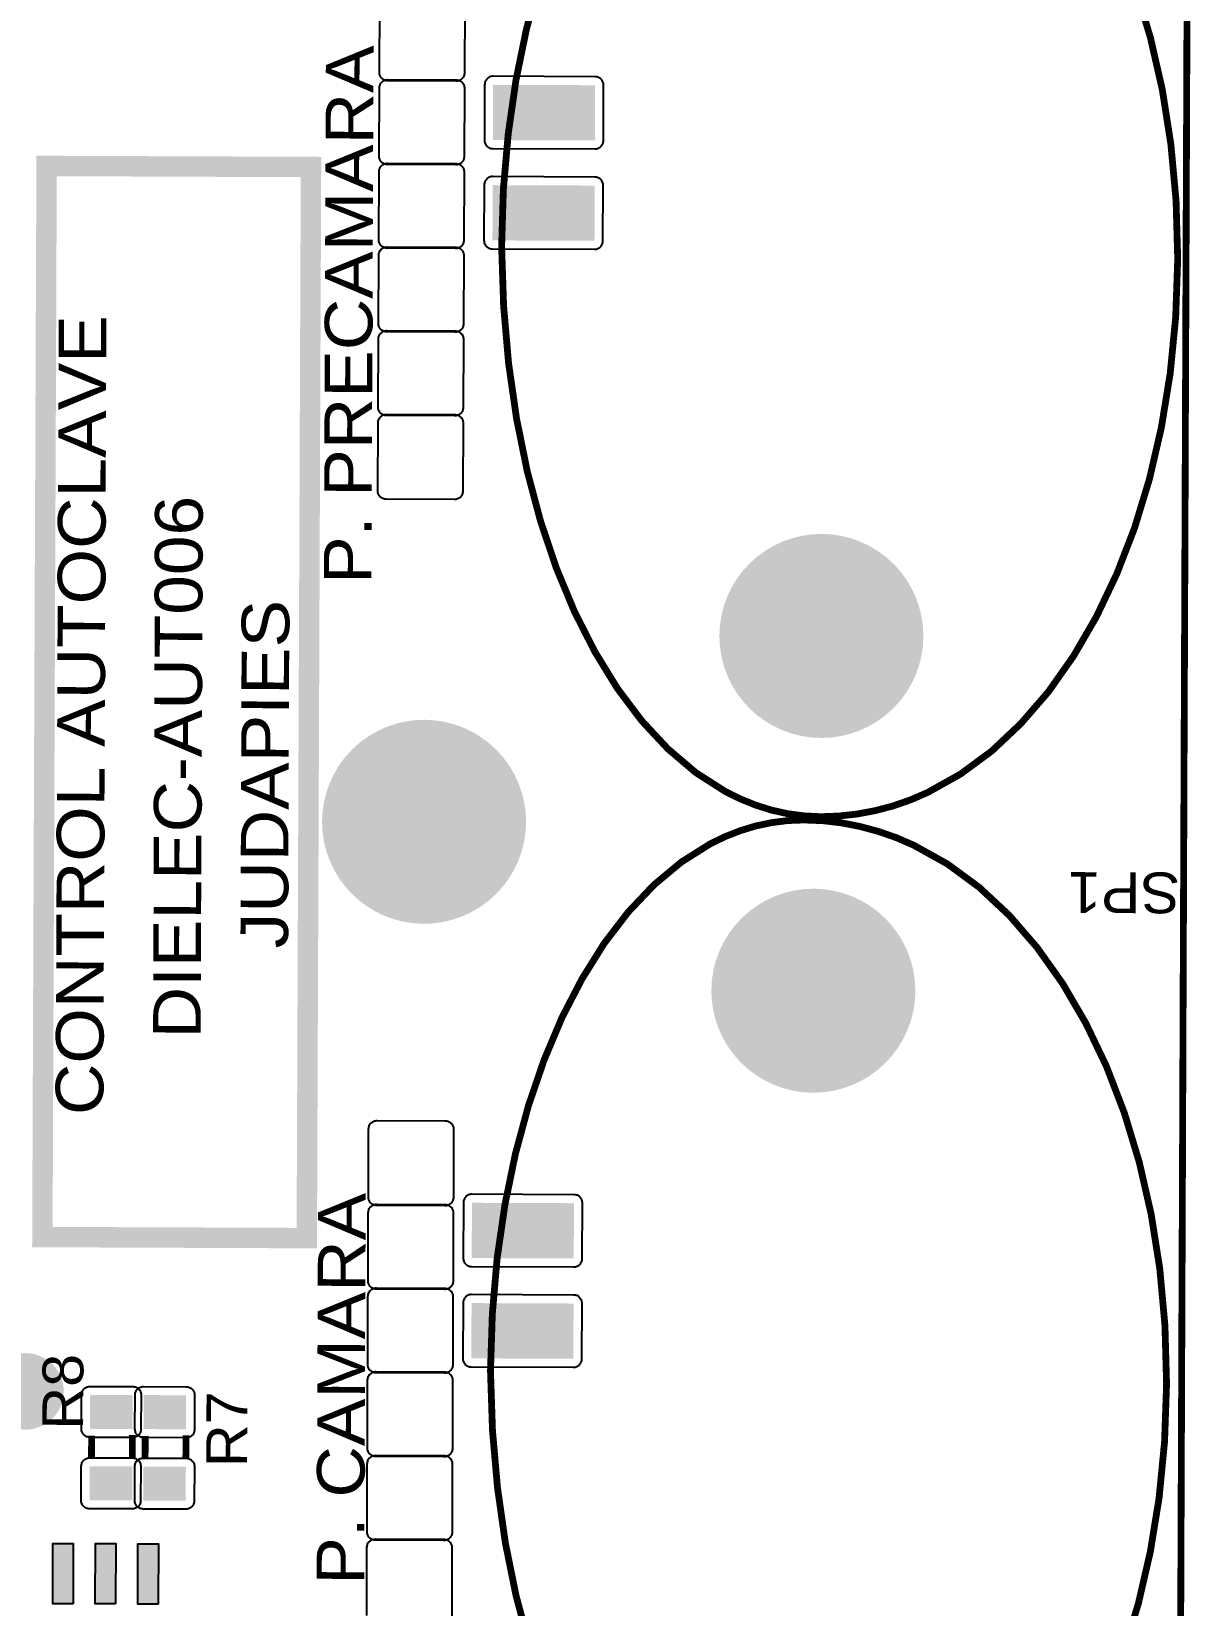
# Model space of a CAD drawing. Header units: millimetres. Extents: x 2766.7 to 2787.4, y 1526.7 to 1542.9.
# Drawn here: x 2773.18 to 2775.031, y 1534.517 to 1537.017 of the extents above; entities that cross this region are included whole.
import ezdxf

# ---------------------------------------------------------------- set-up
doc = ezdxf.new("R2010")
doc.units = ezdxf.units.MM
doc.styles.get("Standard").update_dxf_attribs({"font": 'arial.ttf'})

# ---------------------------------------------------------------- blocks, each defined once
blk = doc.blocks.new('RPAD')
blk.add_trace([(-0.5, -0.5), (-0.5, 0.5), (0.5, -0.5), (0.5, 0.5)])
blk = doc.blocks.new('EPAD')
at = {"const_width": 0.5}
blk.add_lwpolyline([(-0.25, 0, 1), (0.25, 0, 1)], format="xyb", close=True, dxfattribs=at)
blk = doc.blocks.new('tarjeta AUT')
for points, const_width in [([(0.4144, -3.6276), (7.0798, -3.6276), (7.0798, -0.4859), (0.4144, -0.4859), (0.4144, -3.6276)], 0.008), ([(0.4144, -3.6276), (7.0798, -3.6276), (7.0798, -0.4859), (0.4144, -0.4859), (0.4144, -3.6276)], 0.008), ([(0.4144, -3.6276), (7.0798, -3.6276), (7.0798, -0.4859), (0.4144, -0.4859), (0.4144, -3.6276)], 0.008), ([(3.8101, -2.5979), (5.0699, -2.5979), (5.0699, -2.2869), (3.8101, -2.2869), (3.8101, -2.5979)], 0.024), ([(3.8101, -2.5979), (5.0699, -2.5979), (5.0699, -2.2869), (3.8101, -2.2869), (3.8101, -2.5979)], 0.024), ([(3.8101, -2.5979), (5.0699, -2.5979), (5.0699, -2.2869), (3.8101, -2.2869), (3.8101, -2.5979)], 0.024), ([(3.5497, -2.3457), (3.5767, -2.3457)], 0.008), ([(3.5497, -2.3457), (3.5767, -2.3457)], 0.008), ([(3.5497, -2.3457), (3.5767, -2.3457)], 0.008), ([(3.5497, -2.3937), (3.5777, -2.3937)], 0.008), ([(3.5497, -2.3937), (3.5777, -2.3937)], 0.008), ([(3.5497, -2.3937), (3.5777, -2.3937)], 0.008), ([(3.5497, -2.4087), (3.5767, -2.4087)], 0.008), ([(3.5497, -2.4087), (3.5767, -2.4087)], 0.008), ([(3.5497, -2.4087), (3.5767, -2.4087)], 0.008), ([(3.5497, -2.4567), (3.5777, -2.4567)], 0.008), ([(3.5497, -2.4567), (3.5777, -2.4567)], 0.008), ([(3.5497, -2.4567), (3.5777, -2.4567)], 0.008), ([(3.6546, -2.8146), (3.5848, -2.8172), (3.5172, -2.8234), (3.4524, -2.8329), (3.3905, -2.8457), (3.3318, -2.8616)], 0.008), ([(3.3264, -3.5604), (3.384, -3.5777), (3.4448, -3.5915), (3.5083, -3.6016), (3.5745, -3.6078), (3.6428, -3.6099), (3.7115, -3.6077), (3.778, -3.6014), (3.842, -3.591), (3.9031, -3.5768), (3.961, -3.559), (4.0156, -3.5378), (4.0663, -3.5133), (4.113, -3.4858), (4.1553, -3.4555), (4.193, -3.4226), (4.2257, -3.3873), (4.2532, -3.3496), (4.275, -3.31), (4.2838, -3.2895), (4.291, -3.2685), (4.2967, -3.2471), (4.3009, -3.2254), (4.3034, -3.2032), (4.3042, -3.1808), (4.3034, -3.1616), (4.3009, -3.1427), (4.2969, -3.1241), (4.2913, -3.1059), (4.2842, -3.088), (4.2756, -3.0705), (4.2541, -3.0367), (4.2271, -3.0046), (4.195, -2.9744), (4.158, -2.9463), (4.1164, -2.9205), (4.0706, -2.897), (4.0207, -2.8762), (3.9672, -2.8581), (3.9102, -2.8429), (3.8502, -2.8308), (3.7874, -2.8219), (3.7221, -2.8165), (3.6546, -2.8146)], 0.008), ([(3.6546, -2.8146), (3.5848, -2.8172), (3.5172, -2.8234), (3.4524, -2.8329), (3.3905, -2.8457), (3.3318, -2.8616)], 0.008), ([(3.3264, -3.5604), (3.384, -3.5777), (3.4448, -3.5915), (3.5083, -3.6016), (3.5745, -3.6078), (3.6428, -3.6099), (3.7115, -3.6077), (3.778, -3.6014), (3.842, -3.591), (3.9031, -3.5768), (3.961, -3.559), (4.0156, -3.5378), (4.0663, -3.5133), (4.113, -3.4858), (4.1553, -3.4555), (4.193, -3.4226), (4.2257, -3.3873), (4.2532, -3.3496), (4.275, -3.31), (4.2838, -3.2895), (4.291, -3.2685), (4.2967, -3.2471), (4.3009, -3.2254), (4.3034, -3.2032), (4.3042, -3.1808), (4.3034, -3.1616), (4.3009, -3.1427), (4.2969, -3.1241), (4.2913, -3.1059), (4.2842, -3.088), (4.2756, -3.0705), (4.2541, -3.0367), (4.2271, -3.0046), (4.195, -2.9744), (4.158, -2.9463), (4.1164, -2.9205), (4.0706, -2.897), (4.0207, -2.8762), (3.9672, -2.8581), (3.9102, -2.8429), (3.8502, -2.8308), (3.7874, -2.8219), (3.7221, -2.8165), (3.6546, -2.8146)], 0.008), ([(3.6546, -2.8146), (3.5848, -2.8172), (3.5172, -2.8234), (3.4524, -2.8329), (3.3905, -2.8457), (3.3318, -2.8616)], 0.008), ([(3.3264, -3.5604), (3.384, -3.5777), (3.4448, -3.5915), (3.5083, -3.6016), (3.5745, -3.6078), (3.6428, -3.6099), (3.7115, -3.6077), (3.778, -3.6014), (3.842, -3.591), (3.9031, -3.5768), (3.961, -3.559), (4.0156, -3.5378), (4.0663, -3.5133), (4.113, -3.4858), (4.1553, -3.4555), (4.193, -3.4226), (4.2257, -3.3873), (4.2532, -3.3496), (4.275, -3.31), (4.2838, -3.2895), (4.291, -3.2685), (4.2967, -3.2471), (4.3009, -3.2254), (4.3034, -3.2032), (4.3042, -3.1808), (4.3034, -3.1616), (4.3009, -3.1427), (4.2969, -3.1241), (4.2913, -3.1059), (4.2842, -3.088), (4.2756, -3.0705), (4.2541, -3.0367), (4.2271, -3.0046), (4.195, -2.9744), (4.158, -2.9463), (4.1164, -2.9205), (4.0706, -2.897), (4.0207, -2.8762), (3.9672, -2.8581), (3.9102, -2.8429), (3.8502, -2.8308), (3.7874, -2.8219), (3.7221, -2.8165), (3.6546, -2.8146)], 0.008), ([(4.9774, -2.8225), (4.9076, -2.8251), (4.8401, -2.8312), (4.7752, -2.8408), (4.7133, -2.8536), (4.6546, -2.8695), (4.5995, -2.8883), (4.5481, -2.9099), (4.501, -2.9341), (4.4582, -2.9606), (4.4202, -2.9894), (4.3872, -3.0204), (4.3595, -3.0532), (4.3375, -3.0878), (4.3287, -3.1057), (4.3214, -3.124), (4.3156, -3.1426), (4.3115, -3.1616), (4.309, -3.1809), (4.3081, -3.2004), (4.309, -3.2223), (4.3115, -3.2438), (4.3156, -3.265), (4.3212, -3.2858), (4.3284, -3.3062), (4.3371, -3.3261), (4.3589, -3.3647), (4.3861, -3.4013), (4.4187, -3.4356), (4.4561, -3.4677), (4.4982, -3.4971), (4.5446, -3.5238), (4.5951, -3.5476), (4.6492, -3.5683), (4.7069, -3.5856), (4.7676, -3.5994), (4.8312, -3.6095), (4.8973, -3.6157), (4.9656, -3.6178), (5.0344, -3.6156), (5.1009, -3.6092), (5.1648, -3.5989), (5.2259, -3.5847), (5.2839, -3.5669)], 0.008), ([(5.29, -2.8659), (5.2331, -2.8507), (5.1731, -2.8386), (5.1103, -2.8298), (5.0449, -2.8243), (4.9774, -2.8225)], 0.008), ([(4.9774, -2.8225), (4.9076, -2.8251), (4.8401, -2.8312), (4.7752, -2.8408), (4.7133, -2.8536), (4.6546, -2.8695), (4.5995, -2.8883), (4.5481, -2.9099), (4.501, -2.9341), (4.4582, -2.9606), (4.4202, -2.9894), (4.3872, -3.0204), (4.3595, -3.0532), (4.3375, -3.0878), (4.3287, -3.1057), (4.3214, -3.124), (4.3156, -3.1426), (4.3115, -3.1616), (4.309, -3.1809), (4.3081, -3.2004), (4.309, -3.2223), (4.3115, -3.2438), (4.3156, -3.265), (4.3212, -3.2858), (4.3284, -3.3062), (4.3371, -3.3261), (4.3589, -3.3647), (4.3861, -3.4013), (4.4187, -3.4356), (4.4561, -3.4677), (4.4982, -3.4971), (4.5446, -3.5238), (4.5951, -3.5476), (4.6492, -3.5683), (4.7069, -3.5856), (4.7676, -3.5994), (4.8312, -3.6095), (4.8973, -3.6157), (4.9656, -3.6178), (5.0344, -3.6156), (5.1009, -3.6092), (5.1648, -3.5989), (5.2259, -3.5847), (5.2839, -3.5669)], 0.008), ([(5.29, -2.8659), (5.2331, -2.8507), (5.1731, -2.8386), (5.1103, -2.8298), (5.0449, -2.8243), (4.9774, -2.8225)], 0.008), ([(4.9774, -2.8225), (4.9076, -2.8251), (4.8401, -2.8312), (4.7752, -2.8408), (4.7133, -2.8536), (4.6546, -2.8695), (4.5995, -2.8883), (4.5481, -2.9099), (4.501, -2.9341), (4.4582, -2.9606), (4.4202, -2.9894), (4.3872, -3.0204), (4.3595, -3.0532), (4.3375, -3.0878), (4.3287, -3.1057), (4.3214, -3.124), (4.3156, -3.1426), (4.3115, -3.1616), (4.309, -3.1809), (4.3081, -3.2004), (4.309, -3.2223), (4.3115, -3.2438), (4.3156, -3.265), (4.3212, -3.2858), (4.3284, -3.3062), (4.3371, -3.3261), (4.3589, -3.3647), (4.3861, -3.4013), (4.4187, -3.4356), (4.4561, -3.4677), (4.4982, -3.4971), (4.5446, -3.5238), (4.5951, -3.5476), (4.6492, -3.5683), (4.7069, -3.5856), (4.7676, -3.5994), (4.8312, -3.6095), (4.8973, -3.6157), (4.9656, -3.6178), (5.0344, -3.6156), (5.1009, -3.6092), (5.1648, -3.5989), (5.2259, -3.5847), (5.2839, -3.5669)], 0.008), ([(5.29, -2.8659), (5.2331, -2.8507), (5.1731, -2.8386), (5.1103, -2.8298), (5.0449, -2.8243), (4.9774, -2.8225)], 0.008)]:
    blk.add_lwpolyline(points, dxfattribs=dict(const_width=const_width))
for points in [[(3.3789, -2.3247), (3.3789, -2.3007), (3.4499, -2.3007), (3.4499, -2.3247), (3.3789, -2.3247)], [(3.3789, -2.3747), (3.3789, -2.3507), (3.4499, -2.3507), (3.4499, -2.3747), (3.3789, -2.3747)], [(3.5007, -2.3337), (3.5407, -2.3337), (3.5418, -2.3338), (3.5428, -2.3339), (3.5437, -2.3342), (3.5447, -2.3345), (3.5455, -2.3349), (3.5464, -2.3354), (3.5471, -2.336), (3.5478, -2.3366), (3.5485, -2.3373), (3.5491, -2.3381), (3.5495, -2.3389), (3.55, -2.3398), (3.5503, -2.3407), (3.5505, -2.3417), (3.5507, -2.3427), (3.5507, -2.3437), (3.5507, -2.3937), (3.5507, -2.3948), (3.5505, -2.3958), (3.5503, -2.3967), (3.55, -2.3977), (3.5495, -2.3985), (3.5491, -2.3994), (3.5485, -2.4001), (3.5478, -2.4008), (3.5471, -2.4015), (3.5464, -2.4021), (3.5455, -2.4026), (3.5447, -2.403), (3.5437, -2.4033), (3.5428, -2.4035), (3.5418, -2.4037), (3.5407, -2.4037), (3.5007, -2.4037), (3.4997, -2.4037), (3.4987, -2.4035), (3.4977, -2.4033), (3.4968, -2.403), (3.4959, -2.4026), (3.4951, -2.4021), (3.4943, -2.4015), (3.4936, -2.4008), (3.493, -2.4001), (3.4924, -2.3994), (3.4919, -2.3985), (3.4915, -2.3977), (3.4912, -2.3967), (3.4909, -2.3958), (3.4908, -2.3948), (3.4907, -2.3937), (3.4907, -2.3437), (3.4908, -2.3427), (3.4909, -2.3417), (3.4912, -2.3407), (3.4915, -2.3398), (3.4919, -2.3389), (3.4924, -2.3381), (3.493, -2.3373), (3.4936, -2.3366), (3.4943, -2.336), (3.4951, -2.3354), (3.4959, -2.3349), (3.4968, -2.3345), (3.4977, -2.3342), (3.4987, -2.3339), (3.4997, -2.3338), (3.5007, -2.3337)], [(3.5847, -2.3337), (3.6247, -2.3337), (3.6258, -2.3338), (3.6268, -2.3339), (3.6277, -2.3342), (3.6287, -2.3345), (3.6295, -2.3349), (3.6304, -2.3354), (3.6311, -2.336), (3.6318, -2.3366), (3.6325, -2.3373), (3.6331, -2.3381), (3.6335, -2.3389), (3.634, -2.3398), (3.6343, -2.3407), (3.6345, -2.3417), (3.6347, -2.3427), (3.6347, -2.3437), (3.6347, -2.3937), (3.6347, -2.3948), (3.6345, -2.3958), (3.6343, -2.3967), (3.634, -2.3977), (3.6335, -2.3985), (3.6331, -2.3994), (3.6325, -2.4001), (3.6318, -2.4008), (3.6311, -2.4015), (3.6304, -2.4021), (3.6295, -2.4026), (3.6287, -2.403), (3.6277, -2.4033), (3.6268, -2.4035), (3.6258, -2.4037), (3.6247, -2.4037), (3.5847, -2.4037), (3.5837, -2.4037), (3.5827, -2.4035), (3.5817, -2.4033), (3.5808, -2.403), (3.5799, -2.4026), (3.5791, -2.4021), (3.5783, -2.4015), (3.5776, -2.4008), (3.577, -2.4001), (3.5764, -2.3994), (3.5759, -2.3985), (3.5755, -2.3977), (3.5752, -2.3967), (3.5749, -2.3958), (3.5748, -2.3948), (3.5747, -2.3937), (3.5747, -2.3437), (3.5748, -2.3427), (3.5749, -2.3417), (3.5752, -2.3407), (3.5755, -2.3398), (3.5759, -2.3389), (3.5764, -2.3381), (3.577, -2.3373), (3.5776, -2.3366), (3.5783, -2.336), (3.5791, -2.3354), (3.5799, -2.3349), (3.5808, -2.3345), (3.5817, -2.3342), (3.5827, -2.3339), (3.5837, -2.3338), (3.5847, -2.3337)], [(3.3789, -2.4247), (3.3789, -2.4007), (3.4499, -2.4007), (3.4499, -2.4247), (3.3789, -2.4247)], [(3.5007, -2.3967), (3.5407, -2.3967), (3.5418, -2.3968), (3.5428, -2.3969), (3.5437, -2.3972), (3.5447, -2.3975), (3.5455, -2.3979), (3.5464, -2.3984), (3.5471, -2.399), (3.5478, -2.3996), (3.5485, -2.4003), (3.5491, -2.4011), (3.5495, -2.4019), (3.55, -2.4028), (3.5503, -2.4037), (3.5505, -2.4047), (3.5507, -2.4057), (3.5507, -2.4067), (3.5507, -2.4567), (3.5507, -2.4578), (3.5505, -2.4588), (3.5503, -2.4597), (3.55, -2.4607), (3.5495, -2.4615), (3.5491, -2.4624), (3.5485, -2.4631), (3.5478, -2.4638), (3.5471, -2.4645), (3.5464, -2.465), (3.5455, -2.4655), (3.5447, -2.466), (3.5437, -2.4663), (3.5428, -2.4665), (3.5418, -2.4667), (3.5407, -2.4667), (3.5007, -2.4667), (3.4997, -2.4667), (3.4987, -2.4665), (3.4977, -2.4663), (3.4968, -2.466), (3.4959, -2.4655), (3.4951, -2.465), (3.4943, -2.4645), (3.4936, -2.4638), (3.493, -2.4631), (3.4924, -2.4624), (3.4919, -2.4615), (3.4915, -2.4607), (3.4912, -2.4597), (3.4909, -2.4588), (3.4908, -2.4578), (3.4907, -2.4567), (3.4907, -2.4067), (3.4908, -2.4057), (3.4909, -2.4047), (3.4912, -2.4037), (3.4915, -2.4028), (3.4919, -2.4019), (3.4924, -2.4011), (3.493, -2.4003), (3.4936, -2.3996), (3.4943, -2.399), (3.4951, -2.3984), (3.4959, -2.3979), (3.4968, -2.3975), (3.4977, -2.3972), (3.4987, -2.3969), (3.4997, -2.3968), (3.5007, -2.3967)], [(3.5847, -2.3967), (3.6247, -2.3967), (3.6258, -2.3968), (3.6268, -2.3969), (3.6277, -2.3972), (3.6287, -2.3975), (3.6295, -2.3979), (3.6304, -2.3984), (3.6311, -2.399), (3.6318, -2.3996), (3.6325, -2.4003), (3.6331, -2.4011), (3.6335, -2.4019), (3.634, -2.4028), (3.6343, -2.4037), (3.6345, -2.4047), (3.6347, -2.4057), (3.6347, -2.4067), (3.6347, -2.4567), (3.6347, -2.4578), (3.6345, -2.4588), (3.6343, -2.4597), (3.634, -2.4607), (3.6335, -2.4615), (3.6331, -2.4624), (3.6325, -2.4631), (3.6318, -2.4638), (3.6311, -2.4645), (3.6304, -2.465), (3.6295, -2.4655), (3.6287, -2.466), (3.6277, -2.4663), (3.6268, -2.4665), (3.6258, -2.4667), (3.6247, -2.4667), (3.5847, -2.4667), (3.5837, -2.4667), (3.5827, -2.4665), (3.5817, -2.4663), (3.5808, -2.466), (3.5799, -2.4655), (3.5791, -2.465), (3.5783, -2.4645), (3.5776, -2.4638), (3.577, -2.4631), (3.5764, -2.4624), (3.5759, -2.4615), (3.5755, -2.4607), (3.5752, -2.4597), (3.5749, -2.4588), (3.5748, -2.4578), (3.5747, -2.4567), (3.5747, -2.4067), (3.5748, -2.4057), (3.5749, -2.4047), (3.5752, -2.4037), (3.5755, -2.4028), (3.5759, -2.4019), (3.5764, -2.4011), (3.577, -2.4003), (3.5776, -2.3996), (3.5783, -2.399), (3.5791, -2.3984), (3.5799, -2.3979), (3.5808, -2.3975), (3.5817, -2.3972), (3.5827, -2.3969), (3.5837, -2.3968), (3.5847, -2.3967)], [(3.545, -2.7701), (3.465, -2.7701), (3.4639, -2.7701), (3.4629, -2.7699), (3.462, -2.7697), (3.4611, -2.7694), (3.4602, -2.7689), (3.4594, -2.7684), (3.4586, -2.7679), (3.4579, -2.7672), (3.4572, -2.7665), (3.4567, -2.7658), (3.4562, -2.7649), (3.4558, -2.7641), (3.4554, -2.7631), (3.4552, -2.7622), (3.455, -2.7612), (3.455, -2.7601), (3.455, -2.6801), (3.455, -2.6791), (3.4552, -2.6781), (3.4554, -2.6771), (3.4558, -2.6762), (3.4562, -2.6753), (3.4567, -2.6745), (3.4572, -2.6737), (3.4579, -2.673), (3.4586, -2.6724), (3.4594, -2.6718), (3.4602, -2.6713), (3.4611, -2.6709), (3.462, -2.6706), (3.4629, -2.6703), (3.4639, -2.6702), (3.465, -2.6701), (3.545, -2.6701), (3.546, -2.6702), (3.547, -2.6703), (3.548, -2.6706), (3.5489, -2.6709), (3.5498, -2.6713), (3.5506, -2.6718), (3.5514, -2.6724), (3.5521, -2.673), (3.5527, -2.6737), (3.5533, -2.6745), (3.5538, -2.6753), (3.5542, -2.6762), (3.5545, -2.6771), (3.5548, -2.6781), (3.5549, -2.6791), (3.555, -2.6801), (3.555, -2.7601), (3.5549, -2.7612), (3.5548, -2.7622), (3.5545, -2.7631), (3.5542, -2.7641), (3.5538, -2.7649), (3.5533, -2.7658), (3.5527, -2.7665), (3.5521, -2.7672), (3.5514, -2.7679), (3.5506, -2.7684), (3.5498, -2.7689), (3.5489, -2.7694), (3.548, -2.7697), (3.547, -2.7699), (3.546, -2.7701), (3.545, -2.7701)], [(3.6434, -2.7701), (3.5634, -2.7701), (3.5624, -2.7701), (3.5614, -2.7699), (3.5604, -2.7697), (3.5595, -2.7694), (3.5586, -2.7689), (3.5578, -2.7684), (3.557, -2.7679), (3.5563, -2.7672), (3.5557, -2.7665), (3.5551, -2.7658), (3.5546, -2.7649), (3.5542, -2.7641), (3.5539, -2.7631), (3.5536, -2.7622), (3.5535, -2.7612), (3.5534, -2.7601), (3.5534, -2.6801), (3.5535, -2.6791), (3.5536, -2.6781), (3.5539, -2.6771), (3.5542, -2.6762), (3.5546, -2.6753), (3.5551, -2.6745), (3.5557, -2.6737), (3.5563, -2.673), (3.557, -2.6724), (3.5578, -2.6718), (3.5586, -2.6713), (3.5595, -2.6709), (3.5604, -2.6706), (3.5614, -2.6703), (3.5624, -2.6702), (3.5634, -2.6701), (3.6434, -2.6701), (3.6445, -2.6702), (3.6455, -2.6703), (3.6464, -2.6706), (3.6473, -2.6709), (3.6482, -2.6713), (3.649, -2.6718), (3.6498, -2.6724), (3.6505, -2.673), (3.6512, -2.6737), (3.6517, -2.6745), (3.6522, -2.6753), (3.6526, -2.6762), (3.653, -2.6771), (3.6532, -2.6781), (3.6534, -2.6791), (3.6534, -2.6801), (3.6534, -2.7601), (3.6534, -2.7612), (3.6532, -2.7622), (3.653, -2.7631), (3.6526, -2.7641), (3.6522, -2.7649), (3.6517, -2.7658), (3.6512, -2.7665), (3.6505, -2.7672), (3.6498, -2.7679), (3.649, -2.7684), (3.6482, -2.7689), (3.6473, -2.7694), (3.6464, -2.7697), (3.6455, -2.7699), (3.6445, -2.7701), (3.6434, -2.7701)], [(3.7418, -2.7701), (3.6618, -2.7701), (3.6608, -2.7701), (3.6598, -2.7699), (3.6588, -2.7697), (3.6579, -2.7694), (3.657, -2.7689), (3.6562, -2.7684), (3.6554, -2.7679), (3.6547, -2.7672), (3.6541, -2.7665), (3.6535, -2.7658), (3.653, -2.7649), (3.6526, -2.7641), (3.6523, -2.7631), (3.652, -2.7622), (3.6519, -2.7612), (3.6518, -2.7601), (3.6518, -2.6801), (3.6519, -2.6791), (3.652, -2.6781), (3.6523, -2.6771), (3.6526, -2.6762), (3.653, -2.6753), (3.6535, -2.6745), (3.6541, -2.6737), (3.6547, -2.673), (3.6554, -2.6724), (3.6562, -2.6718), (3.657, -2.6713), (3.6579, -2.6709), (3.6588, -2.6706), (3.6598, -2.6703), (3.6608, -2.6702), (3.6618, -2.6701), (3.7418, -2.6701), (3.7429, -2.6702), (3.7439, -2.6703), (3.7448, -2.6706), (3.7458, -2.6709), (3.7466, -2.6713), (3.7475, -2.6718), (3.7482, -2.6724), (3.7489, -2.673), (3.7496, -2.6737), (3.7502, -2.6745), (3.7507, -2.6753), (3.7511, -2.6762), (3.7514, -2.6771), (3.7516, -2.6781), (3.7518, -2.6791), (3.7518, -2.6801), (3.7518, -2.7601), (3.7518, -2.7612), (3.7516, -2.7622), (3.7514, -2.7631), (3.7511, -2.7641), (3.7507, -2.7649), (3.7502, -2.7658), (3.7496, -2.7665), (3.7489, -2.7672), (3.7482, -2.7679), (3.7475, -2.7684), (3.7466, -2.7689), (3.7458, -2.7694), (3.7448, -2.7697), (3.7439, -2.7699), (3.7429, -2.7701), (3.7418, -2.7701)], [(3.8403, -2.7701), (3.7603, -2.7701), (3.7592, -2.7701), (3.7582, -2.7699), (3.7573, -2.7697), (3.7563, -2.7694), (3.7555, -2.7689), (3.7546, -2.7684), (3.7539, -2.7679), (3.7532, -2.7672), (3.7525, -2.7665), (3.7519, -2.7658), (3.7514, -2.7649), (3.751, -2.7641), (3.7507, -2.7631), (3.7505, -2.7622), (3.7503, -2.7612), (3.7503, -2.7601), (3.7503, -2.6801), (3.7503, -2.6791), (3.7505, -2.6781), (3.7507, -2.6771), (3.751, -2.6762), (3.7514, -2.6753), (3.7519, -2.6745), (3.7525, -2.6737), (3.7532, -2.673), (3.7539, -2.6724), (3.7546, -2.6718), (3.7555, -2.6713), (3.7563, -2.6709), (3.7573, -2.6706), (3.7582, -2.6703), (3.7592, -2.6702), (3.7603, -2.6701), (3.8403, -2.6701), (3.8413, -2.6702), (3.8423, -2.6703), (3.8433, -2.6706), (3.8442, -2.6709), (3.8451, -2.6713), (3.8459, -2.6718), (3.8467, -2.6724), (3.8474, -2.673), (3.848, -2.6737), (3.8486, -2.6745), (3.8491, -2.6753), (3.8495, -2.6762), (3.8498, -2.6771), (3.8501, -2.6781), (3.8502, -2.6791), (3.8503, -2.6801), (3.8503, -2.7601), (3.8502, -2.7612), (3.8501, -2.7622), (3.8498, -2.7631), (3.8495, -2.7641), (3.8491, -2.7649), (3.8486, -2.7658), (3.848, -2.7665), (3.8474, -2.7672), (3.8467, -2.7679), (3.8459, -2.7684), (3.8451, -2.7689), (3.8442, -2.7694), (3.8433, -2.7697), (3.8423, -2.7699), (3.8413, -2.7701), (3.8403, -2.7701)], [(3.9387, -2.7701), (3.8587, -2.7701), (3.8576, -2.7701), (3.8566, -2.7699), (3.8557, -2.7697), (3.8548, -2.7694), (3.8539, -2.7689), (3.8531, -2.7684), (3.8523, -2.7679), (3.8516, -2.7672), (3.8509, -2.7665), (3.8504, -2.7658), (3.8499, -2.7649), (3.8495, -2.7641), (3.8491, -2.7631), (3.8489, -2.7622), (3.8487, -2.7612), (3.8487, -2.7601), (3.8487, -2.6801), (3.8487, -2.6791), (3.8489, -2.6781), (3.8491, -2.6771), (3.8495, -2.6762), (3.8499, -2.6753), (3.8504, -2.6745), (3.8509, -2.6737), (3.8516, -2.673), (3.8523, -2.6724), (3.8531, -2.6718), (3.8539, -2.6713), (3.8548, -2.6709), (3.8557, -2.6706), (3.8566, -2.6703), (3.8576, -2.6702), (3.8587, -2.6701), (3.9387, -2.6701), (3.9397, -2.6702), (3.9407, -2.6703), (3.9417, -2.6706), (3.9426, -2.6709), (3.9435, -2.6713), (3.9443, -2.6718), (3.9451, -2.6724), (3.9458, -2.673), (3.9464, -2.6737), (3.947, -2.6745), (3.9475, -2.6753), (3.9479, -2.6762), (3.9482, -2.6771), (3.9485, -2.6781), (3.9486, -2.6791), (3.9487, -2.6801), (3.9487, -2.7601), (3.9486, -2.7612), (3.9485, -2.7622), (3.9482, -2.7631), (3.9479, -2.7641), (3.9475, -2.7649), (3.947, -2.7658), (3.9464, -2.7665), (3.9458, -2.7672), (3.9451, -2.7679), (3.9443, -2.7684), (3.9435, -2.7689), (3.9426, -2.7694), (3.9417, -2.7697), (3.9407, -2.7699), (3.9397, -2.7701), (3.9387, -2.7701)], [(4.7694, -2.778), (4.6894, -2.778), (4.6884, -2.778), (4.6874, -2.7778), (4.6864, -2.7776), (4.6855, -2.7772), (4.6846, -2.7768), (4.6838, -2.7763), (4.683, -2.7758), (4.6823, -2.7751), (4.6816, -2.7744), (4.6811, -2.7736), (4.6806, -2.7728), (4.6802, -2.7719), (4.6798, -2.771), (4.6796, -2.77), (4.6794, -2.769), (4.6794, -2.768), (4.6794, -2.688), (4.6794, -2.687), (4.6796, -2.686), (4.6798, -2.685), (4.6802, -2.6841), (4.6806, -2.6832), (4.6811, -2.6824), (4.6816, -2.6816), (4.6823, -2.6809), (4.683, -2.6803), (4.6838, -2.6797), (4.6846, -2.6792), (4.6855, -2.6788), (4.6864, -2.6784), (4.6874, -2.6782), (4.6884, -2.6781), (4.6894, -2.678), (4.7694, -2.678), (4.7704, -2.6781), (4.7714, -2.6782), (4.7724, -2.6784), (4.7733, -2.6788), (4.7742, -2.6792), (4.775, -2.6797), (4.7758, -2.6803), (4.7765, -2.6809), (4.7771, -2.6816), (4.7777, -2.6824), (4.7782, -2.6832), (4.7786, -2.6841), (4.779, -2.685), (4.7792, -2.686), (4.7793, -2.687), (4.7794, -2.688), (4.7794, -2.768), (4.7793, -2.769), (4.7792, -2.77), (4.779, -2.771), (4.7786, -2.7719), (4.7782, -2.7728), (4.7777, -2.7736), (4.7771, -2.7744), (4.7765, -2.7751), (4.7758, -2.7758), (4.775, -2.7763), (4.7742, -2.7768), (4.7733, -2.7772), (4.7724, -2.7776), (4.7714, -2.7778), (4.7704, -2.778), (4.7694, -2.778)], [(4.8678, -2.778), (4.7878, -2.778), (4.7868, -2.778), (4.7858, -2.7778), (4.7848, -2.7776), (4.7839, -2.7772), (4.783, -2.7768), (4.7822, -2.7763), (4.7814, -2.7758), (4.7807, -2.7751), (4.7801, -2.7744), (4.7795, -2.7736), (4.779, -2.7728), (4.7786, -2.7719), (4.7783, -2.771), (4.778, -2.77), (4.7779, -2.769), (4.7778, -2.768), (4.7778, -2.688), (4.7779, -2.687), (4.778, -2.686), (4.7783, -2.685), (4.7786, -2.6841), (4.779, -2.6832), (4.7795, -2.6824), (4.7801, -2.6816), (4.7807, -2.6809), (4.7814, -2.6803), (4.7822, -2.6797), (4.783, -2.6792), (4.7839, -2.6788), (4.7848, -2.6784), (4.7858, -2.6782), (4.7868, -2.6781), (4.7878, -2.678), (4.8678, -2.678), (4.8689, -2.6781), (4.8699, -2.6782), (4.8708, -2.6784), (4.8718, -2.6788), (4.8726, -2.6792), (4.8735, -2.6797), (4.8742, -2.6803), (4.8749, -2.6809), (4.8756, -2.6816), (4.8761, -2.6824), (4.8766, -2.6832), (4.877, -2.6841), (4.8774, -2.685), (4.8776, -2.686), (4.8778, -2.687), (4.8778, -2.688), (4.8778, -2.768), (4.8778, -2.769), (4.8776, -2.77), (4.8774, -2.771), (4.877, -2.7719), (4.8766, -2.7728), (4.8761, -2.7736), (4.8756, -2.7744), (4.8749, -2.7751), (4.8742, -2.7758), (4.8735, -2.7763), (4.8726, -2.7768), (4.8718, -2.7772), (4.8708, -2.7776), (4.8699, -2.7778), (4.8689, -2.778), (4.8678, -2.778)], [(4.9662, -2.778), (4.8862, -2.778), (4.8852, -2.778), (4.8842, -2.7778), (4.8832, -2.7776), (4.8823, -2.7772), (4.8814, -2.7768), (4.8806, -2.7763), (4.8798, -2.7758), (4.8791, -2.7751), (4.8785, -2.7744), (4.8779, -2.7736), (4.8774, -2.7728), (4.877, -2.7719), (4.8767, -2.771), (4.8764, -2.77), (4.8763, -2.769), (4.8762, -2.768), (4.8762, -2.688), (4.8763, -2.687), (4.8764, -2.686), (4.8767, -2.685), (4.877, -2.6841), (4.8774, -2.6832), (4.8779, -2.6824), (4.8785, -2.6816), (4.8791, -2.6809), (4.8798, -2.6803), (4.8806, -2.6797), (4.8814, -2.6792), (4.8823, -2.6788), (4.8832, -2.6784), (4.8842, -2.6782), (4.8852, -2.6781), (4.8862, -2.678), (4.9662, -2.678), (4.9673, -2.6781), (4.9683, -2.6782), (4.9693, -2.6784), (4.9702, -2.6788), (4.9711, -2.6792), (4.9719, -2.6797), (4.9726, -2.6803), (4.9734, -2.6809), (4.974, -2.6816), (4.9746, -2.6824), (4.9751, -2.6832), (4.9755, -2.6841), (4.9758, -2.685), (4.976, -2.686), (4.9762, -2.687), (4.9762, -2.688), (4.9762, -2.768), (4.9762, -2.769), (4.976, -2.77), (4.9758, -2.771), (4.9755, -2.7719), (4.9751, -2.7728), (4.9746, -2.7736), (4.974, -2.7744), (4.9734, -2.7751), (4.9726, -2.7758), (4.9719, -2.7763), (4.9711, -2.7768), (4.9702, -2.7772), (4.9693, -2.7776), (4.9683, -2.7778), (4.9673, -2.778), (4.9662, -2.778)], [(5.0647, -2.778), (4.9847, -2.778), (4.9836, -2.778), (4.9826, -2.7778), (4.9817, -2.7776), (4.9807, -2.7772), (4.9799, -2.7768), (4.979, -2.7763), (4.9783, -2.7758), (4.9776, -2.7751), (4.9769, -2.7744), (4.9764, -2.7736), (4.9759, -2.7728), (4.9754, -2.7719), (4.9751, -2.771), (4.9749, -2.77), (4.9747, -2.769), (4.9747, -2.768), (4.9747, -2.688), (4.9747, -2.687), (4.9749, -2.686), (4.9751, -2.685), (4.9754, -2.6841), (4.9759, -2.6832), (4.9764, -2.6824), (4.9769, -2.6816), (4.9776, -2.6809), (4.9783, -2.6803), (4.979, -2.6797), (4.9799, -2.6792), (4.9807, -2.6788), (4.9817, -2.6784), (4.9826, -2.6782), (4.9836, -2.6781), (4.9847, -2.678), (5.0647, -2.678), (5.0657, -2.6781), (5.0667, -2.6782), (5.0677, -2.6784), (5.0686, -2.6788), (5.0695, -2.6792), (5.0703, -2.6797), (5.0711, -2.6803), (5.0718, -2.6809), (5.0724, -2.6816), (5.073, -2.6824), (5.0735, -2.6832), (5.0739, -2.6841), (5.0742, -2.685), (5.0745, -2.686), (5.0746, -2.687), (5.0747, -2.688), (5.0747, -2.768), (5.0746, -2.769), (5.0745, -2.77), (5.0742, -2.771), (5.0739, -2.7719), (5.0735, -2.7728), (5.073, -2.7736), (5.0724, -2.7744), (5.0718, -2.7751), (5.0711, -2.7758), (5.0703, -2.7763), (5.0695, -2.7768), (5.0686, -2.7772), (5.0677, -2.7776), (5.0667, -2.7778), (5.0657, -2.778), (5.0647, -2.778)], [(5.1631, -2.778), (5.0831, -2.778), (5.0821, -2.778), (5.0811, -2.7778), (5.0801, -2.7776), (5.0792, -2.7772), (5.0783, -2.7768), (5.0775, -2.7763), (5.0767, -2.7758), (5.076, -2.7751), (5.0753, -2.7744), (5.0748, -2.7736), (5.0743, -2.7728), (5.0739, -2.7719), (5.0735, -2.771), (5.0733, -2.77), (5.0731, -2.769), (5.0731, -2.768), (5.0731, -2.688), (5.0731, -2.687), (5.0733, -2.686), (5.0735, -2.685), (5.0739, -2.6841), (5.0743, -2.6832), (5.0748, -2.6824), (5.0753, -2.6816), (5.076, -2.6809), (5.0767, -2.6803), (5.0775, -2.6797), (5.0783, -2.6792), (5.0792, -2.6788), (5.0801, -2.6784), (5.0811, -2.6782), (5.0821, -2.6781), (5.0831, -2.678), (5.1631, -2.678), (5.1641, -2.6781), (5.1651, -2.6782), (5.1661, -2.6784), (5.167, -2.6788), (5.1679, -2.6792), (5.1687, -2.6797), (5.1695, -2.6803), (5.1702, -2.6809), (5.1708, -2.6816), (5.1714, -2.6824), (5.1719, -2.6832), (5.1723, -2.6841), (5.1727, -2.685), (5.1729, -2.686), (5.173, -2.687), (5.1731, -2.688), (5.1731, -2.768), (5.173, -2.769), (5.1729, -2.77), (5.1727, -2.771), (5.1723, -2.7719), (5.1719, -2.7728), (5.1714, -2.7736), (5.1708, -2.7744), (5.1702, -2.7751), (5.1695, -2.7758), (5.1687, -2.7763), (5.1679, -2.7768), (5.167, -2.7772), (5.1661, -2.7776), (5.1651, -2.7778), (5.1641, -2.778), (5.1631, -2.778)], [(3.7344, -2.782), (3.6694, -2.782), (3.6684, -2.7821), (3.6674, -2.7822), (3.6664, -2.7825), (3.6655, -2.7828), (3.6646, -2.7832), (3.6638, -2.7837), (3.663, -2.7843), (3.6623, -2.7849), (3.6617, -2.7856), (3.6611, -2.7864), (3.6606, -2.7872), (3.6602, -2.7881), (3.6599, -2.789), (3.6596, -2.79), (3.6595, -2.791), (3.6594, -2.792), (3.6594, -2.912), (3.6595, -2.9131), (3.6596, -2.9141), (3.6599, -2.915), (3.6602, -2.916), (3.6606, -2.9168), (3.6611, -2.9177), (3.6617, -2.9184), (3.6623, -2.9191), (3.663, -2.9198), (3.6638, -2.9203), (3.6646, -2.9208), (3.6655, -2.9212), (3.6664, -2.9216), (3.6674, -2.9218), (3.6684, -2.922), (3.6694, -2.922), (3.7344, -2.922), (3.7355, -2.922), (3.7365, -2.9218), (3.7375, -2.9216), (3.7384, -2.9212), (3.7393, -2.9208), (3.7401, -2.9203), (3.7409, -2.9198), (3.7416, -2.9191), (3.7422, -2.9184), (3.7428, -2.9177), (3.7433, -2.9168), (3.7437, -2.916), (3.744, -2.915), (3.7442, -2.9141), (3.7444, -2.9131), (3.7444, -2.912), (3.7444, -2.792), (3.7444, -2.791), (3.7442, -2.79), (3.744, -2.789), (3.7437, -2.7881), (3.7433, -2.7872), (3.7428, -2.7864), (3.7422, -2.7856), (3.7416, -2.7849), (3.7409, -2.7843), (3.7401, -2.7837), (3.7393, -2.7832), (3.7384, -2.7828), (3.7375, -2.7825), (3.7365, -2.7822), (3.7355, -2.7821), (3.7344, -2.782)], [(3.8524, -2.782), (3.7874, -2.782), (3.7864, -2.7821), (3.7854, -2.7822), (3.7844, -2.7825), (3.7835, -2.7828), (3.7826, -2.7832), (3.7818, -2.7837), (3.781, -2.7843), (3.7803, -2.7849), (3.7797, -2.7856), (3.7791, -2.7864), (3.7786, -2.7872), (3.7782, -2.7881), (3.7779, -2.789), (3.7776, -2.79), (3.7775, -2.791), (3.7774, -2.792), (3.7774, -2.912), (3.7775, -2.9131), (3.7776, -2.9141), (3.7779, -2.915), (3.7782, -2.916), (3.7786, -2.9168), (3.7791, -2.9177), (3.7797, -2.9184), (3.7803, -2.9191), (3.781, -2.9198), (3.7818, -2.9203), (3.7826, -2.9208), (3.7835, -2.9212), (3.7844, -2.9216), (3.7854, -2.9218), (3.7864, -2.922), (3.7874, -2.922), (3.8524, -2.922), (3.8535, -2.922), (3.8545, -2.9218), (3.8555, -2.9216), (3.8564, -2.9212), (3.8573, -2.9208), (3.8581, -2.9203), (3.8589, -2.9198), (3.8596, -2.9191), (3.8602, -2.9184), (3.8608, -2.9177), (3.8613, -2.9168), (3.8617, -2.916), (3.862, -2.915), (3.8622, -2.9141), (3.8624, -2.9131), (3.8624, -2.912), (3.8624, -2.792), (3.8624, -2.791), (3.8622, -2.79), (3.862, -2.789), (3.8617, -2.7881), (3.8613, -2.7872), (3.8608, -2.7864), (3.8602, -2.7856), (3.8596, -2.7849), (3.8589, -2.7843), (3.8581, -2.7837), (3.8573, -2.7832), (3.8564, -2.7828), (3.8555, -2.7825), (3.8545, -2.7822), (3.8535, -2.7821), (3.8524, -2.782)], [(5.0494, -2.8017), (4.9844, -2.8017), (4.9834, -2.8018), (4.9824, -2.8019), (4.9814, -2.8021), (4.9805, -2.8025), (4.9796, -2.8029), (4.9788, -2.8034), (4.978, -2.804), (4.9773, -2.8046), (4.9767, -2.8053), (4.9761, -2.8061), (4.9756, -2.8069), (4.9752, -2.8078), (4.9748, -2.8087), (4.9746, -2.8097), (4.9745, -2.8107), (4.9744, -2.8117), (4.9744, -2.9317), (4.9745, -2.9327), (4.9746, -2.9337), (4.9748, -2.9347), (4.9752, -2.9356), (4.9756, -2.9365), (4.9761, -2.9373), (4.9767, -2.9381), (4.9773, -2.9388), (4.978, -2.9395), (4.9788, -2.94), (4.9796, -2.9405), (4.9805, -2.9409), (4.9814, -2.9413), (4.9824, -2.9415), (4.9834, -2.9417), (4.9844, -2.9417), (5.0494, -2.9417), (5.0504, -2.9417), (5.0515, -2.9415), (5.0524, -2.9413), (5.0533, -2.9409), (5.0542, -2.9405), (5.055, -2.94), (5.0558, -2.9395), (5.0565, -2.9388), (5.0572, -2.9381), (5.0577, -2.9373), (5.0582, -2.9365), (5.0586, -2.9356), (5.059, -2.9347), (5.0592, -2.9337), (5.0594, -2.9327), (5.0594, -2.9317), (5.0594, -2.8117), (5.0594, -2.8107), (5.0592, -2.8097), (5.059, -2.8087), (5.0586, -2.8078), (5.0582, -2.8069), (5.0577, -2.8061), (5.0572, -2.8053), (5.0565, -2.8046), (5.0558, -2.804), (5.055, -2.8034), (5.0542, -2.8029), (5.0533, -2.8025), (5.0524, -2.8021), (5.0515, -2.8019), (5.0504, -2.8018), (5.0494, -2.8017)], [(5.1674, -2.8017), (5.1024, -2.8017), (5.1014, -2.8018), (5.1004, -2.8019), (5.0994, -2.8021), (5.0985, -2.8025), (5.0976, -2.8029), (5.0968, -2.8034), (5.096, -2.804), (5.0953, -2.8046), (5.0947, -2.8053), (5.0941, -2.8061), (5.0936, -2.8069), (5.0932, -2.8078), (5.0928, -2.8087), (5.0926, -2.8097), (5.0925, -2.8107), (5.0924, -2.8117), (5.0924, -2.9317), (5.0925, -2.9327), (5.0926, -2.9337), (5.0928, -2.9347), (5.0932, -2.9356), (5.0936, -2.9365), (5.0941, -2.9373), (5.0947, -2.9381), (5.0953, -2.9388), (5.096, -2.9395), (5.0968, -2.94), (5.0976, -2.9405), (5.0985, -2.9409), (5.0994, -2.9413), (5.1004, -2.9415), (5.1014, -2.9417), (5.1024, -2.9417), (5.1674, -2.9417), (5.1684, -2.9417), (5.1695, -2.9415), (5.1704, -2.9413), (5.1713, -2.9409), (5.1722, -2.9405), (5.173, -2.94), (5.1738, -2.9395), (5.1745, -2.9388), (5.1752, -2.9381), (5.1757, -2.9373), (5.1762, -2.9365), (5.1766, -2.9356), (5.177, -2.9347), (5.1772, -2.9337), (5.1774, -2.9327), (5.1774, -2.9317), (5.1774, -2.8117), (5.1774, -2.8107), (5.1772, -2.8097), (5.177, -2.8087), (5.1766, -2.8078), (5.1762, -2.8069), (5.1757, -2.8061), (5.1752, -2.8053), (5.1745, -2.8046), (5.1738, -2.804), (5.173, -2.8034), (5.1722, -2.8029), (5.1713, -2.8025), (5.1704, -2.8021), (5.1695, -2.8019), (5.1684, -2.8018), (5.1674, -2.8017)]]:
    blk.add_lwpolyline(points, close=True)
for points in [[(3.3666, -2.6701), (3.4466, -2.6701), (3.4476, -2.6702), (3.4486, -2.6703), (3.4496, -2.6706), (3.4505, -2.6709), (3.4514, -2.6713), (3.4522, -2.6718), (3.453, -2.6724), (3.4537, -2.673), (3.4543, -2.6737), (3.4549, -2.6745), (3.4554, -2.6753), (3.4558, -2.6762), (3.4561, -2.6771), (3.4564, -2.6781), (3.4565, -2.6791), (3.4566, -2.6801), (3.4566, -2.7601), (3.4565, -2.7612), (3.4564, -2.7622), (3.4561, -2.7631), (3.4558, -2.7641), (3.4554, -2.7649), (3.4549, -2.7658), (3.4543, -2.7665), (3.4537, -2.7672), (3.453, -2.7679), (3.4522, -2.7684), (3.4514, -2.7689), (3.4505, -2.7694), (3.4496, -2.7697), (3.4486, -2.7699), (3.4476, -2.7701), (3.4466, -2.7701), (3.4466, -2.7701), (3.3666, -2.7701)], [(5.2615, -2.778), (5.1815, -2.778), (5.1805, -2.778), (5.1795, -2.7778), (5.1785, -2.7776), (5.1776, -2.7772), (5.1767, -2.7768), (5.1759, -2.7763), (5.1751, -2.7758), (5.1744, -2.7751), (5.1738, -2.7744), (5.1732, -2.7736), (5.1727, -2.7728), (5.1723, -2.7719), (5.172, -2.771), (5.1717, -2.77), (5.1716, -2.769), (5.1715, -2.768), (5.1715, -2.688), (5.1716, -2.687), (5.1717, -2.686), (5.172, -2.685), (5.1723, -2.6841), (5.1727, -2.6832), (5.1732, -2.6824), (5.1738, -2.6816), (5.1744, -2.6809), (5.1751, -2.6803), (5.1759, -2.6797), (5.1767, -2.6792), (5.1776, -2.6788), (5.1785, -2.6784), (5.1795, -2.6782), (5.1805, -2.6781), (5.1815, -2.678), (5.2615, -2.678)]]:
    blk.add_lwpolyline(points)
for name, p, xscale, yscale in [('EPAD', (3.6285, -2.2677), 0.09, 0.09), ('RPAD', (3.5207, -2.3687), 0.04, 0.05), ('RPAD', (3.6047, -2.3687), 0.04, 0.05), ('RPAD', (3.5207, -2.4317), 0.04, 0.05), ('RPAD', (3.6047, -2.4317), 0.04, 0.05), ('EPAD', (4.3003, -2.7339), 0.24, 0.24), ('RPAD', (3.7019, -2.852), 0.065, 0.12), ('RPAD', (3.8199, -2.852), 0.065, 0.12), ('RPAD', (5.0169, -2.8717), 0.065, 0.12), ('RPAD', (5.1349, -2.8717), 0.065, 0.12), ('EPAD', (4.1034, -3.1926), 0.24, 0.24), ('EPAD', (4.5207, -3.2004), 0.24, 0.24)]:
    blk.add_blockref(name, p, dxfattribs=dict(xscale=xscale, yscale=yscale))
at = {"xscale": 0.024, "yscale": 0.071, "rotation": 90}
for p in [(3.4144, -2.3127), (3.4144, -2.3627), (3.4144, -2.4127)]:
    blk.add_blockref('RPAD', p, dxfattribs=at)
for s, height, width, p in [('R8', 0.048, 1.041667, (3.5836, -2.3357)), ('R8', 0.048, 1.041667, (3.5836, -2.3357)), ('R8', 0.048, 1.041667, (3.5836, -2.3357)), ('CONTROL AUTOCLAVE', 0.056, 1.071429, (3.9538, -2.3579)), ('CONTROL AUTOCLAVE', 0.056, 1.071429, (3.9538, -2.3579)), ('CONTROL AUTOCLAVE', 0.056, 1.071429, (3.9538, -2.3579)), ('DIELEC-AUT006', 0.056, 1.071429, (4.0444, -2.4721)), ('DIELEC-AUT006', 0.056, 1.071429, (4.0444, -2.4721)), ('DIELEC-AUT006', 0.056, 1.071429, (4.0444, -2.4721)), ('R7', 0.048, 1.041667, (3.5403, -2.5287)), ('R7', 0.048, 1.041667, (3.5403, -2.5287)), ('R7', 0.048, 1.041667, (3.5403, -2.5287)), ('JUDAPIES', 0.056, 1.071429, (4.1507, -2.5745)), ('JUDAPIES', 0.056, 1.071429, (4.1507, -2.5745)), ('JUDAPIES', 0.056, 1.071429, (4.1507, -2.5745)), ('P. CAMARA', 0.056, 1.071429, (3.4026, -2.667)), ('P. CAMARA', 0.056, 1.071429, (3.4026, -2.667)), ('P. CAMARA', 0.056, 1.071429, (3.4026, -2.667)), ('P. PRECAMARA', 0.056, 1.071429, (4.5798, -2.6709)), ('P. PRECAMARA', 0.056, 1.071429, (4.5798, -2.6709)), ('P. PRECAMARA', 0.056, 1.071429, (4.5798, -2.6709))]:
    blk.add_text(s, height=height, dxfattribs=dict(width=width)).set_placement(p)
at = {"width": 1.041667}
blk.add_text('SP1', height=0.048, rotation=90, dxfattribs=at).set_placement((4.2441, -3.6236))
blk.add_text('SP1', height=0.048, rotation=90, dxfattribs=at).set_placement((4.2441, -3.6236))
blk.add_text('SP1', height=0.048, rotation=90, dxfattribs=at).set_placement((4.2441, -3.6236))

msp = doc.modelspace()

# ---------------------------------------------------------------- block references
at = {"xscale": 1.350124867074582, "yscale": 1.350124867074582, "zscale": 1.350124867074582, "rotation": 89.77504890590232}
msp.add_blockref('tarjeta AUT', (2770.0899, 1529.9702), dxfattribs=at)

doc.saveas('drawing.dxf')
